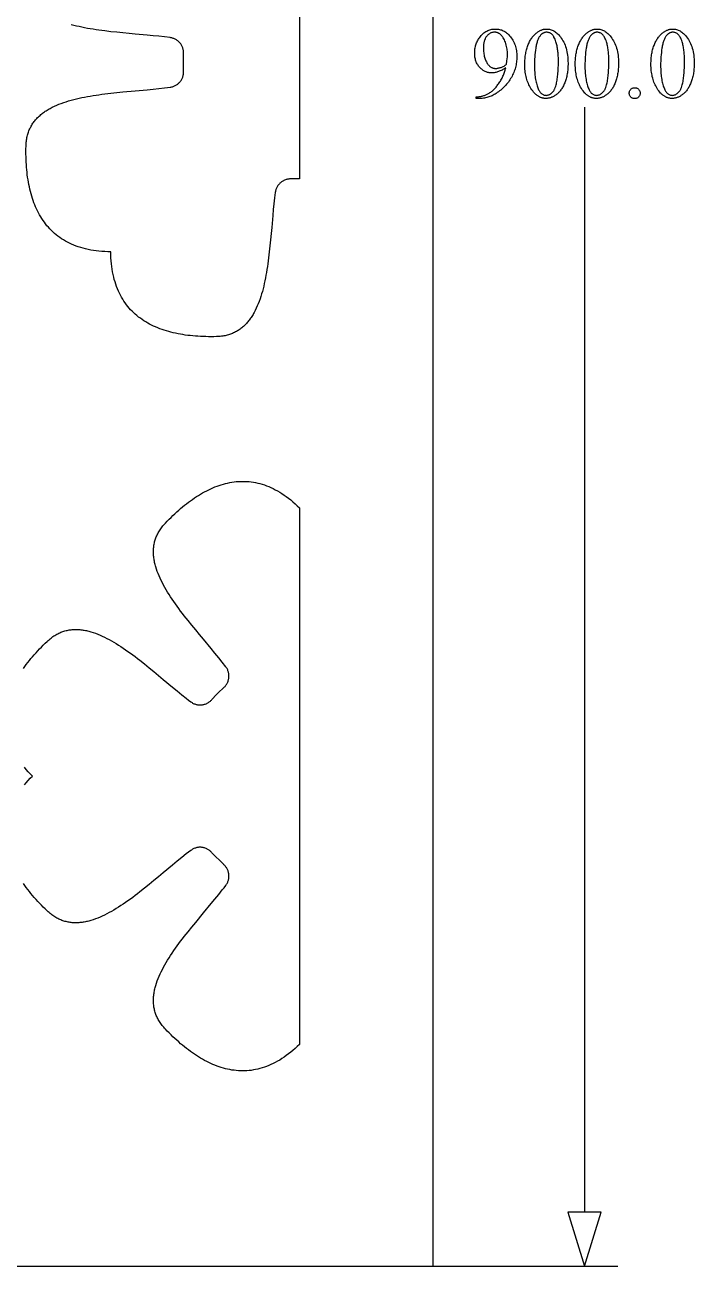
# Model space of a CAD drawing. Extents: x -1268 to 1319, y -900 to 956.
# Drawn here: x 1068.2 to 1318.6, y -150 to 314.1 of the extents above; entities that cross this region are included whole.
import ezdxf

# ---------------------------------------------------------------- set-up
doc = ezdxf.new("R2010")
doc.units = 0
doc.layers.add('DIMENSIONS', color=253, linetype='CONTINUOUS')
doc.layers.add('LAYER_1', color=7, linetype='CONTINUOUS')

msp = doc.modelspace()

# ---------------------------------------------------------------- linework, layer by layer
at = {"layer": 'DIMENSIONS'}
for points in [[(1236.94, 286.47), (1236.94, 287.15), (1237.24, 287.16), (1237.54, 287.18), (1237.83, 287.2), (1238.12, 287.23), (1238.41, 287.27), (1238.69, 287.32), (1238.98, 287.38), (1239.26, 287.45), (1239.53, 287.52), (1239.81, 287.6), (1240.08, 287.69), (1240.35, 287.79), (1240.62, 287.9), (1240.88, 288.01), (1241.14, 288.13), (1241.4, 288.27), (1241.66, 288.41), (1241.92, 288.56), (1242.17, 288.73), (1242.43, 288.91), (1242.68, 289.1), (1242.93, 289.3), (1243.18, 289.52), (1243.43, 289.75), (1243.68, 289.99), (1243.93, 290.24), (1244.18, 290.51), (1244.42, 290.79), (1244.67, 291.08), (1244.91, 291.39), (1245.15, 291.71), (1245.4, 292.04), (1245.63, 292.37), (1245.86, 292.72), (1246.08, 293.06), (1246.29, 293.41), (1246.49, 293.77), (1246.68, 294.13), (1246.86, 294.49), (1247.03, 294.86), (1247.19, 295.23), (1247.35, 295.61), (1247.49, 295.99), (1247.63, 296.37), (1247.75, 296.76), (1247.87, 297.16), (1247.98, 297.55), (1248.08, 297.95), (1247.72, 297.73), (1247.36, 297.52), (1247.01, 297.32), (1246.67, 297.14), (1246.32, 296.97), (1245.98, 296.82), (1245.65, 296.68), (1245.32, 296.56), (1245, 296.45), (1244.68, 296.35), (1244.36, 296.27), (1244.05, 296.21), (1243.74, 296.16), (1243.44, 296.12), (1243.14, 296.1), (1242.84, 296.09), (1242.52, 296.1), (1242.19, 296.12), (1241.88, 296.16), (1241.57, 296.22), (1241.27, 296.29), (1240.97, 296.38), (1240.68, 296.48), (1240.39, 296.6), (1240.11, 296.74), (1239.84, 296.89), (1239.57, 297.05), (1239.31, 297.24), (1239.06, 297.44), (1238.81, 297.65), (1238.56, 297.88), (1238.32, 298.13), (1238.1, 298.39), (1237.88, 298.66), (1237.69, 298.94), (1237.5, 299.23), (1237.33, 299.53), (1237.18, 299.84), (1237.04, 300.17), (1236.91, 300.5), (1236.8, 300.84), (1236.71, 301.2), (1236.63, 301.56), (1236.56, 301.94), (1236.51, 302.32), (1236.47, 302.72), (1236.45, 303.12), (1236.44, 303.54), (1236.45, 303.95), (1236.47, 304.35), (1236.51, 304.75), (1236.56, 305.14), (1236.63, 305.52), (1236.71, 305.9), (1236.8, 306.27), (1236.91, 306.64), (1237.04, 307), (1237.18, 307.36), (1237.33, 307.71), (1237.5, 308.06), (1237.69, 308.4), (1237.88, 308.73), (1238.1, 309.06), (1238.32, 309.38), (1238.61, 309.76), (1238.91, 310.11), (1239.22, 310.44), (1239.55, 310.75), (1239.88, 311.03), (1240.22, 311.28), (1240.57, 311.51), (1240.94, 311.72), (1241.31, 311.9), (1241.7, 312.06), (1242.1, 312.2), (1242.5, 312.31), (1242.92, 312.39), (1243.35, 312.45), (1243.79, 312.49), (1244.24, 312.5), (1244.62, 312.49), (1245, 312.46), (1245.37, 312.41), (1245.73, 312.34), (1246.08, 312.25), (1246.43, 312.14), (1246.77, 312.01), (1247.1, 311.86), (1247.43, 311.69), (1247.75, 311.51), (1248.06, 311.3), (1248.36, 311.07), (1248.66, 310.82), (1248.95, 310.55), (1249.24, 310.26), (1249.52, 309.96), (1249.84, 309.56), (1250.15, 309.14), (1250.43, 308.72), (1250.69, 308.29), (1250.94, 307.84), (1251.16, 307.38), (1251.36, 306.91), (1251.53, 306.43), (1251.69, 305.94), (1251.83, 305.44), (1251.94, 304.92), (1252.04, 304.4), (1252.11, 303.86), (1252.17, 303.31), (1252.2, 302.75), (1252.21, 302.18), (1252.2, 301.66), (1252.18, 301.14), (1252.14, 300.63), (1252.08, 300.13), (1252.01, 299.63), (1251.92, 299.13), (1251.82, 298.64), (1251.7, 298.15), (1251.56, 297.67), (1251.41, 297.19), (1251.24, 296.71), (1251.06, 296.24), (1250.86, 295.78), (1250.64, 295.31), (1250.41, 294.86), (1250.16, 294.4), (1249.9, 293.96), (1249.62, 293.52), (1249.34, 293.1), (1249.04, 292.68), (1248.73, 292.27), (1248.4, 291.87), (1248.06, 291.49), (1247.71, 291.11), (1247.35, 290.74), (1246.98, 290.38), (1246.59, 290.03), (1246.19, 289.69), (1245.78, 289.36), (1245.35, 289.04), (1244.91, 288.72), (1244.46, 288.42), (1244.09, 288.19), (1243.71, 287.96), (1243.33, 287.76), (1242.95, 287.57), (1242.56, 287.39), (1242.16, 287.23), (1241.76, 287.09), (1241.36, 286.96), (1240.96, 286.84), (1240.54, 286.74), (1240.13, 286.66), (1239.71, 286.59), (1239.29, 286.54), (1238.86, 286.5), (1238.43, 286.48), (1237.99, 286.47)], [(1248.37, 299.32), (1248.52, 300.46), (1248.62, 301.47), (1248.66, 301.94), (1248.68, 302.37), (1248.7, 302.78), (1248.7, 303.15), (1248.7, 303.6), (1248.67, 304.06), (1248.62, 304.53), (1248.55, 305.01), (1248.47, 305.5), (1248.36, 306), (1248.24, 306.5), (1248.1, 307.02), (1247.94, 307.52), (1247.76, 307.99), (1247.57, 308.43), (1247.36, 308.85), (1247.14, 309.23), (1247.02, 309.41), (1246.9, 309.58), (1246.77, 309.75), (1246.64, 309.9), (1246.51, 310.05), (1246.37, 310.2), (1246.23, 310.33), (1246.09, 310.45), (1245.94, 310.57), (1245.8, 310.68), (1245.65, 310.78), (1245.49, 310.87), (1245.34, 310.95), (1245.18, 311.03), (1245.02, 311.09), (1244.86, 311.15), (1244.69, 311.19), (1244.53, 311.23), (1244.36, 311.26), (1244.19, 311.28), (1244.01, 311.3), (1243.84, 311.3), (1243.63, 311.3), (1243.43, 311.28), (1243.24, 311.25), (1243.04, 311.21), (1242.85, 311.16), (1242.66, 311.09), (1242.48, 311.02), (1242.3, 310.93), (1242.12, 310.83), (1241.94, 310.73), (1241.77, 310.6), (1241.6, 310.47), (1241.44, 310.33), (1241.28, 310.17), (1241.12, 310.01), (1240.96, 309.83), (1240.81, 309.64), (1240.67, 309.44), (1240.54, 309.22), (1240.42, 309), (1240.31, 308.76), (1240.21, 308.52), (1240.12, 308.26), (1240.03, 307.99), (1239.96, 307.71), (1239.9, 307.42), (1239.85, 307.12), (1239.8, 306.81), (1239.77, 306.48), (1239.75, 306.14), (1239.73, 305.8), (1239.73, 305.44), (1239.73, 304.96), (1239.75, 304.49), (1239.78, 304.04), (1239.83, 303.6), (1239.89, 303.17), (1239.96, 302.76), (1240.04, 302.36), (1240.14, 301.97), (1240.25, 301.6), (1240.37, 301.24), (1240.5, 300.89), (1240.65, 300.56), (1240.81, 300.24), (1240.98, 299.93), (1241.17, 299.64), (1241.37, 299.35), (1241.52, 299.16), (1241.68, 298.98), (1241.84, 298.82), (1242, 298.66), (1242.17, 298.52), (1242.34, 298.39), (1242.52, 298.27), (1242.7, 298.17), (1242.89, 298.07), (1243.08, 297.99), (1243.28, 297.92), (1243.48, 297.87), (1243.68, 297.82), (1243.89, 297.79), (1244.1, 297.78), (1244.32, 297.77), (1244.53, 297.78), (1244.76, 297.79), (1245, 297.83), (1245.24, 297.87), (1245.5, 297.93), (1245.77, 298), (1246.04, 298.08), (1246.33, 298.17), (1246.61, 298.28), (1246.89, 298.4), (1247.16, 298.53), (1247.42, 298.66), (1247.67, 298.81), (1247.91, 298.97), (1248.15, 299.14)], [(1255.19, 299.34), (1255.2, 299.87), (1255.21, 300.39), (1255.24, 300.9), (1255.27, 301.4), (1255.32, 301.89), (1255.38, 302.38), (1255.44, 302.85), (1255.52, 303.32), (1255.6, 303.77), (1255.7, 304.22), (1255.8, 304.66), (1255.92, 305.08), (1256.05, 305.5), (1256.18, 305.91), (1256.33, 306.31), (1256.48, 306.7), (1256.65, 307.08), (1256.82, 307.45), (1257, 307.8), (1257.18, 308.15), (1257.37, 308.48), (1257.57, 308.8), (1257.78, 309.1), (1257.99, 309.4), (1258.21, 309.68), (1258.43, 309.95), (1258.66, 310.2), (1258.9, 310.45), (1259.14, 310.68), (1259.39, 310.9), (1259.65, 311.11), (1259.91, 311.3), (1260.12, 311.45), (1260.33, 311.58), (1260.54, 311.71), (1260.75, 311.83), (1260.96, 311.93), (1261.17, 312.03), (1261.39, 312.12), (1261.6, 312.2), (1261.82, 312.27), (1262.03, 312.33), (1262.25, 312.38), (1262.47, 312.43), (1262.68, 312.46), (1262.9, 312.48), (1263.12, 312.5), (1263.34, 312.5), (1263.7, 312.49), (1264.05, 312.45), (1264.4, 312.4), (1264.74, 312.32), (1265.08, 312.21), (1265.42, 312.09), (1265.75, 311.94), (1266.07, 311.77), (1266.39, 311.57), (1266.71, 311.35), (1267.02, 311.11), (1267.33, 310.85), (1267.63, 310.56), (1267.92, 310.26), (1268.22, 309.92), (1268.51, 309.57), (1268.85, 309.1), (1269.18, 308.62), (1269.48, 308.12), (1269.76, 307.59), (1270.01, 307.05), (1270.25, 306.48), (1270.46, 305.9), (1270.65, 305.29), (1270.82, 304.67), (1270.96, 304.02), (1271.08, 303.35), (1271.18, 302.67), (1271.26, 301.96), (1271.32, 301.24), (1271.35, 300.49), (1271.36, 299.72), (1271.36, 299.18), (1271.34, 298.66), (1271.32, 298.14), (1271.28, 297.63), (1271.24, 297.13), (1271.19, 296.64), (1271.12, 296.17), (1271.05, 295.7), (1270.97, 295.24), (1270.87, 294.8), (1270.77, 294.36), (1270.66, 293.93), (1270.54, 293.52), (1270.4, 293.11), (1270.26, 292.72), (1270.11, 292.33), (1269.95, 291.96), (1269.79, 291.6), (1269.62, 291.25), (1269.44, 290.91), (1269.26, 290.59), (1269.07, 290.28), (1268.88, 289.99), (1268.68, 289.71), (1268.48, 289.44), (1268.27, 289.18), (1268.06, 288.94), (1267.84, 288.71), (1267.62, 288.49), (1267.39, 288.28), (1267.15, 288.09), (1266.91, 287.91), (1266.67, 287.75), (1266.43, 287.59), (1266.19, 287.45), (1265.95, 287.31), (1265.71, 287.19), (1265.47, 287.08), (1265.24, 286.98), (1265, 286.88), (1264.77, 286.8), (1264.53, 286.73), (1264.3, 286.68), (1264.07, 286.63), (1263.84, 286.59), (1263.61, 286.56), (1263.39, 286.55), (1263.16, 286.54), (1262.94, 286.55), (1262.72, 286.56), (1262.5, 286.58), (1262.28, 286.61), (1262.07, 286.64), (1261.86, 286.69), (1261.65, 286.74), (1261.45, 286.81), (1261.24, 286.88), (1261.04, 286.95), (1260.84, 287.04), (1260.64, 287.14), (1260.45, 287.24), (1260.26, 287.35), (1260.07, 287.47), (1259.88, 287.6), (1259.7, 287.73), (1259.51, 287.88), (1259.33, 288.03), (1259.16, 288.19), (1258.98, 288.36), (1258.81, 288.54), (1258.47, 288.92), (1258.14, 289.33), (1257.82, 289.77), (1257.51, 290.25), (1257.2, 290.76), (1256.96, 291.21), (1256.73, 291.68), (1256.52, 292.15), (1256.32, 292.63), (1256.14, 293.13), (1255.98, 293.64), (1255.83, 294.16), (1255.7, 294.69), (1255.58, 295.23), (1255.48, 295.78), (1255.39, 296.34), (1255.32, 296.92), (1255.26, 297.51), (1255.23, 298.11), (1255.2, 298.72)], [(1258.81, 298.88), (1258.81, 298.24), (1258.83, 297.61), (1258.85, 297.01), (1258.89, 296.41), (1258.93, 295.83), (1258.99, 295.27), (1259.05, 294.72), (1259.13, 294.19), (1259.21, 293.67), (1259.3, 293.16), (1259.41, 292.67), (1259.52, 292.2), (1259.65, 291.74), (1259.78, 291.3), (1259.93, 290.87), (1260.08, 290.45), (1260.22, 290.12), (1260.36, 289.81), (1260.51, 289.52), (1260.67, 289.25), (1260.84, 289), (1261.01, 288.78), (1261.2, 288.57), (1261.39, 288.39), (1261.59, 288.23), (1261.8, 288.09), (1262.01, 287.97), (1262.24, 287.87), (1262.47, 287.8), (1262.71, 287.75), (1262.96, 287.71), (1263.21, 287.7), (1263.46, 287.72), (1263.72, 287.76), (1263.97, 287.83), (1264.23, 287.93), (1264.49, 288.05), (1264.75, 288.21), (1265.01, 288.39), (1265.28, 288.6), (1265.41, 288.71), (1265.54, 288.84), (1265.66, 288.97), (1265.78, 289.12), (1265.9, 289.27), (1266.01, 289.44), (1266.12, 289.61), (1266.22, 289.79), (1266.32, 289.99), (1266.41, 290.19), (1266.59, 290.62), (1266.76, 291.09), (1266.9, 291.59), (1267, 292), (1267.1, 292.43), (1267.19, 292.87), (1267.27, 293.34), (1267.35, 293.83), (1267.42, 294.34), (1267.48, 294.87), (1267.54, 295.41), (1267.59, 295.98), (1267.63, 296.57), (1267.67, 297.18), (1267.7, 297.81), (1267.74, 299.13), (1267.75, 300.53), (1267.74, 301.58), (1267.69, 302.58), (1267.66, 303.07), (1267.63, 303.54), (1267.58, 304.01), (1267.53, 304.46), (1267.47, 304.9), (1267.4, 305.33), (1267.33, 305.74), (1267.25, 306.15), (1267.17, 306.55), (1267.07, 306.93), (1266.97, 307.31), (1266.86, 307.67), (1266.69, 308.18), (1266.51, 308.65), (1266.31, 309.09), (1266.1, 309.48), (1266, 309.66), (1265.88, 309.84), (1265.77, 310), (1265.65, 310.16), (1265.53, 310.3), (1265.41, 310.43), (1265.28, 310.56), (1265.15, 310.67), (1264.96, 310.82), (1264.75, 310.94), (1264.54, 311.05), (1264.32, 311.13), (1264.08, 311.2), (1263.84, 311.25), (1263.59, 311.27), (1263.32, 311.28), (1263.17, 311.28), (1263.02, 311.27), (1262.86, 311.24), (1262.72, 311.21), (1262.57, 311.17), (1262.42, 311.13), (1262.28, 311.07), (1262.14, 311), (1262, 310.93), (1261.87, 310.84), (1261.73, 310.75), (1261.6, 310.65), (1261.47, 310.54), (1261.34, 310.42), (1261.22, 310.29), (1261.09, 310.16), (1260.93, 309.96), (1260.78, 309.75), (1260.63, 309.52), (1260.48, 309.28), (1260.35, 309.03), (1260.22, 308.76), (1260.09, 308.48), (1259.98, 308.19), (1259.87, 307.88), (1259.77, 307.56), (1259.67, 307.23), (1259.58, 306.88), (1259.5, 306.52), (1259.42, 306.14), (1259.35, 305.75), (1259.29, 305.35), (1259.17, 304.53), (1259.08, 303.71), (1259, 302.9), (1258.93, 302.09), (1258.88, 301.28), (1258.84, 300.48), (1258.82, 299.67)], [(1274.07, 299.34), (1274.08, 299.87), (1274.09, 300.39), (1274.12, 300.9), (1274.15, 301.4), (1274.2, 301.89), (1274.25, 302.38), (1274.32, 302.85), (1274.4, 303.32), (1274.48, 303.77), (1274.58, 304.22), (1274.68, 304.66), (1274.8, 305.08), (1274.93, 305.5), (1275.06, 305.91), (1275.21, 306.31), (1275.36, 306.7), (1275.53, 307.08), (1275.7, 307.45), (1275.88, 307.8), (1276.06, 308.15), (1276.25, 308.48), (1276.45, 308.8), (1276.66, 309.1), (1276.87, 309.4), (1277.08, 309.68), (1277.31, 309.95), (1277.54, 310.2), (1277.78, 310.45), (1278.02, 310.68), (1278.27, 310.9), (1278.53, 311.11), (1278.79, 311.3), (1279, 311.45), (1279.21, 311.58), (1279.42, 311.71), (1279.63, 311.83), (1279.84, 311.93), (1280.05, 312.03), (1280.27, 312.12), (1280.48, 312.2), (1280.69, 312.27), (1280.91, 312.33), (1281.13, 312.38), (1281.34, 312.43), (1281.56, 312.46), (1281.78, 312.48), (1282, 312.5), (1282.22, 312.5), (1282.58, 312.49), (1282.93, 312.45), (1283.28, 312.4), (1283.62, 312.32), (1283.96, 312.21), (1284.3, 312.09), (1284.63, 311.94), (1284.95, 311.77), (1285.27, 311.57), (1285.59, 311.35), (1285.9, 311.11), (1286.2, 310.85), (1286.51, 310.56), (1286.8, 310.26), (1287.1, 309.92), (1287.38, 309.57), (1287.73, 309.1), (1288.05, 308.62), (1288.36, 308.12), (1288.63, 307.59), (1288.89, 307.05), (1289.13, 306.48), (1289.34, 305.9), (1289.53, 305.29), (1289.7, 304.67), (1289.84, 304.02), (1289.96, 303.35), (1290.06, 302.67), (1290.14, 301.96), (1290.2, 301.24), (1290.23, 300.49), (1290.24, 299.72), (1290.24, 299.18), (1290.22, 298.66), (1290.2, 298.14), (1290.16, 297.63), (1290.12, 297.13), (1290.07, 296.64), (1290, 296.17), (1289.93, 295.7), (1289.85, 295.24), (1289.75, 294.8), (1289.65, 294.36), (1289.54, 293.93), (1289.41, 293.52), (1289.28, 293.11), (1289.14, 292.72), (1288.99, 292.33), (1288.83, 291.96), (1288.66, 291.6), (1288.49, 291.25), (1288.32, 290.91), (1288.14, 290.59), (1287.95, 290.28), (1287.76, 289.99), (1287.56, 289.71), (1287.36, 289.44), (1287.15, 289.18), (1286.94, 288.94), (1286.72, 288.71), (1286.49, 288.49), (1286.27, 288.28), (1286.03, 288.09), (1285.79, 287.91), (1285.55, 287.75), (1285.31, 287.59), (1285.07, 287.45), (1284.83, 287.31), (1284.59, 287.19), (1284.35, 287.08), (1284.11, 286.98), (1283.88, 286.88), (1283.65, 286.8), (1283.41, 286.73), (1283.18, 286.68), (1282.95, 286.63), (1282.72, 286.59), (1282.49, 286.56), (1282.26, 286.55), (1282.04, 286.54), (1281.82, 286.55), (1281.6, 286.56), (1281.38, 286.58), (1281.16, 286.61), (1280.95, 286.64), (1280.74, 286.69), (1280.53, 286.74), (1280.32, 286.81), (1280.12, 286.88), (1279.92, 286.95), (1279.72, 287.04), (1279.52, 287.14), (1279.33, 287.24), (1279.14, 287.35), (1278.95, 287.47), (1278.76, 287.6), (1278.58, 287.73), (1278.39, 287.88), (1278.21, 288.03), (1278.04, 288.19), (1277.86, 288.36), (1277.69, 288.54), (1277.35, 288.92), (1277.02, 289.33), (1276.7, 289.77), (1276.38, 290.25), (1276.08, 290.76), (1275.84, 291.21), (1275.61, 291.68), (1275.4, 292.15), (1275.2, 292.63), (1275.02, 293.13), (1274.86, 293.64), (1274.71, 294.16), (1274.58, 294.69), (1274.46, 295.23), (1274.36, 295.78), (1274.27, 296.34), (1274.2, 296.92), (1274.14, 297.51), (1274.1, 298.11), (1274.08, 298.72)], [(1277.69, 298.88), (1277.69, 298.24), (1277.71, 297.61), (1277.73, 297.01), (1277.77, 296.41), (1277.81, 295.83), (1277.87, 295.27), (1277.93, 294.72), (1278, 294.19), (1278.09, 293.67), (1278.18, 293.16), (1278.29, 292.67), (1278.4, 292.2), (1278.53, 291.74), (1278.66, 291.3), (1278.8, 290.87), (1278.96, 290.45), (1279.09, 290.12), (1279.24, 289.81), (1279.39, 289.52), (1279.55, 289.25), (1279.72, 289), (1279.89, 288.78), (1280.08, 288.57), (1280.27, 288.39), (1280.47, 288.23), (1280.68, 288.09), (1280.89, 287.97), (1281.12, 287.87), (1281.35, 287.8), (1281.59, 287.75), (1281.84, 287.71), (1282.09, 287.7), (1282.34, 287.72), (1282.6, 287.76), (1282.85, 287.83), (1283.11, 287.93), (1283.37, 288.05), (1283.63, 288.21), (1283.89, 288.39), (1284.16, 288.6), (1284.29, 288.71), (1284.42, 288.84), (1284.54, 288.97), (1284.66, 289.12), (1284.78, 289.27), (1284.89, 289.44), (1285, 289.61), (1285.1, 289.79), (1285.2, 289.99), (1285.29, 290.19), (1285.47, 290.62), (1285.63, 291.09), (1285.78, 291.59), (1285.88, 292), (1285.98, 292.43), (1286.07, 292.87), (1286.15, 293.34), (1286.23, 293.83), (1286.3, 294.34), (1286.36, 294.87), (1286.42, 295.41), (1286.47, 295.98), (1286.51, 296.57), (1286.55, 297.18), (1286.58, 297.81), (1286.62, 299.13), (1286.63, 300.53), (1286.61, 301.58), (1286.57, 302.58), (1286.54, 303.07), (1286.5, 303.54), (1286.46, 304.01), (1286.41, 304.46), (1286.35, 304.9), (1286.28, 305.33), (1286.21, 305.74), (1286.13, 306.15), (1286.04, 306.55), (1285.95, 306.93), (1285.85, 307.31), (1285.74, 307.67), (1285.57, 308.18), (1285.39, 308.65), (1285.19, 309.09), (1284.98, 309.48), (1284.87, 309.66), (1284.76, 309.84), (1284.65, 310), (1284.53, 310.16), (1284.41, 310.3), (1284.29, 310.43), (1284.16, 310.56), (1284.03, 310.67), (1283.84, 310.82), (1283.63, 310.94), (1283.42, 311.05), (1283.19, 311.13), (1282.96, 311.2), (1282.72, 311.25), (1282.47, 311.27), (1282.2, 311.28), (1282.05, 311.28), (1281.89, 311.27), (1281.74, 311.24), (1281.59, 311.21), (1281.45, 311.17), (1281.3, 311.13), (1281.16, 311.07), (1281.02, 311), (1280.88, 310.93), (1280.74, 310.84), (1280.61, 310.75), (1280.48, 310.65), (1280.35, 310.54), (1280.22, 310.42), (1280.1, 310.29), (1279.97, 310.16), (1279.81, 309.96), (1279.65, 309.75), (1279.51, 309.52), (1279.36, 309.28), (1279.23, 309.03), (1279.1, 308.76), (1278.97, 308.48), (1278.86, 308.19), (1278.75, 307.88), (1278.65, 307.56), (1278.55, 307.23), (1278.46, 306.88), (1278.38, 306.52), (1278.3, 306.14), (1278.23, 305.75), (1278.17, 305.35), (1278.05, 304.53), (1277.96, 303.71), (1277.87, 302.9), (1277.81, 302.09), (1277.75, 301.28), (1277.72, 300.48), (1277.69, 299.67)], [(1302.39, 299.34), (1302.4, 299.87), (1302.41, 300.39), (1302.44, 300.9), (1302.47, 301.4), (1302.52, 301.89), (1302.57, 302.38), (1302.64, 302.85), (1302.71, 303.32), (1302.8, 303.77), (1302.9, 304.22), (1303, 304.66), (1303.12, 305.08), (1303.24, 305.5), (1303.38, 305.91), (1303.53, 306.31), (1303.68, 306.7), (1303.85, 307.08), (1304.02, 307.45), (1304.2, 307.8), (1304.38, 308.15), (1304.57, 308.48), (1304.77, 308.8), (1304.97, 309.1), (1305.19, 309.4), (1305.4, 309.68), (1305.63, 309.95), (1305.86, 310.2), (1306.1, 310.45), (1306.34, 310.68), (1306.59, 310.9), (1306.85, 311.11), (1307.11, 311.3), (1307.32, 311.45), (1307.53, 311.58), (1307.74, 311.71), (1307.95, 311.83), (1308.16, 311.93), (1308.37, 312.03), (1308.58, 312.12), (1308.8, 312.2), (1309.01, 312.27), (1309.23, 312.33), (1309.45, 312.38), (1309.66, 312.43), (1309.88, 312.46), (1310.1, 312.48), (1310.32, 312.5), (1310.54, 312.5), (1310.9, 312.49), (1311.25, 312.45), (1311.6, 312.4), (1311.94, 312.32), (1312.28, 312.21), (1312.62, 312.09), (1312.94, 311.94), (1313.27, 311.77), (1313.59, 311.57), (1313.91, 311.35), (1314.22, 311.11), (1314.52, 310.85), (1314.83, 310.56), (1315.12, 310.26), (1315.42, 309.92), (1315.7, 309.57), (1316.05, 309.1), (1316.37, 308.62), (1316.67, 308.12), (1316.95, 307.59), (1317.21, 307.05), (1317.44, 306.48), (1317.66, 305.9), (1317.85, 305.29), (1318.01, 304.67), (1318.16, 304.02), (1318.28, 303.35), (1318.38, 302.67), (1318.46, 301.96), (1318.52, 301.24), (1318.55, 300.49), (1318.56, 299.72), (1318.56, 299.18), (1318.54, 298.66), (1318.52, 298.14), (1318.48, 297.63), (1318.44, 297.13), (1318.38, 296.64), (1318.32, 296.17), (1318.25, 295.7), (1318.16, 295.24), (1318.07, 294.8), (1317.97, 294.36), (1317.86, 293.93), (1317.73, 293.52), (1317.6, 293.11), (1317.46, 292.72), (1317.31, 292.33), (1317.15, 291.96), (1316.98, 291.6), (1316.81, 291.25), (1316.64, 290.91), (1316.46, 290.59), (1316.27, 290.28), (1316.08, 289.99), (1315.88, 289.71), (1315.68, 289.44), (1315.47, 289.18), (1315.26, 288.94), (1315.04, 288.71), (1314.81, 288.49), (1314.58, 288.28), (1314.35, 288.09), (1314.11, 287.91), (1313.87, 287.75), (1313.62, 287.59), (1313.38, 287.45), (1313.14, 287.31), (1312.91, 287.19), (1312.67, 287.08), (1312.43, 286.98), (1312.2, 286.88), (1311.96, 286.8), (1311.73, 286.73), (1311.5, 286.68), (1311.27, 286.63), (1311.04, 286.59), (1310.81, 286.56), (1310.58, 286.55), (1310.36, 286.54), (1310.13, 286.55), (1309.91, 286.56), (1309.7, 286.58), (1309.48, 286.61), (1309.27, 286.64), (1309.06, 286.69), (1308.85, 286.74), (1308.64, 286.81), (1308.44, 286.88), (1308.24, 286.95), (1308.04, 287.04), (1307.84, 287.14), (1307.65, 287.24), (1307.46, 287.35), (1307.27, 287.47), (1307.08, 287.6), (1306.89, 287.73), (1306.71, 287.88), (1306.53, 288.03), (1306.35, 288.19), (1306.18, 288.36), (1306, 288.54), (1305.67, 288.92), (1305.34, 289.33), (1305.01, 289.77), (1304.7, 290.25), (1304.4, 290.76), (1304.16, 291.21), (1303.93, 291.68), (1303.72, 292.15), (1303.52, 292.63), (1303.34, 293.13), (1303.18, 293.64), (1303.03, 294.16), (1302.89, 294.69), (1302.78, 295.23), (1302.67, 295.78), (1302.59, 296.34), (1302.52, 296.92), (1302.46, 297.51), (1302.42, 298.11), (1302.4, 298.72)], [(1306.01, 298.88), (1306.01, 298.24), (1306.03, 297.61), (1306.05, 297.01), (1306.09, 296.41), (1306.13, 295.83), (1306.18, 295.27), (1306.25, 294.72), (1306.32, 294.19), (1306.41, 293.67), (1306.5, 293.16), (1306.61, 292.67), (1306.72, 292.2), (1306.85, 291.74), (1306.98, 291.3), (1307.12, 290.87), (1307.28, 290.45), (1307.41, 290.12), (1307.56, 289.81), (1307.71, 289.52), (1307.87, 289.25), (1308.04, 289), (1308.21, 288.78), (1308.39, 288.57), (1308.59, 288.39), (1308.79, 288.23), (1308.99, 288.09), (1309.21, 287.97), (1309.43, 287.87), (1309.67, 287.8), (1309.91, 287.75), (1310.16, 287.71), (1310.41, 287.7), (1310.66, 287.72), (1310.91, 287.76), (1311.17, 287.83), (1311.43, 287.93), (1311.69, 288.05), (1311.95, 288.21), (1312.21, 288.39), (1312.48, 288.6), (1312.61, 288.71), (1312.74, 288.84), (1312.86, 288.97), (1312.98, 289.12), (1313.09, 289.27), (1313.21, 289.44), (1313.31, 289.61), (1313.42, 289.79), (1313.52, 289.99), (1313.61, 290.19), (1313.79, 290.62), (1313.95, 291.09), (1314.1, 291.59), (1314.2, 292), (1314.3, 292.43), (1314.39, 292.87), (1314.47, 293.34), (1314.55, 293.83), (1314.62, 294.34), (1314.68, 294.87), (1314.74, 295.41), (1314.78, 295.98), (1314.83, 296.57), (1314.86, 297.18), (1314.89, 297.81), (1314.93, 299.13), (1314.95, 300.53), (1314.93, 301.58), (1314.89, 302.58), (1314.86, 303.07), (1314.82, 303.54), (1314.78, 304.01), (1314.73, 304.46), (1314.67, 304.9), (1314.6, 305.33), (1314.53, 305.74), (1314.45, 306.15), (1314.36, 306.55), (1314.27, 306.93), (1314.17, 307.31), (1314.06, 307.67), (1313.89, 308.18), (1313.71, 308.65), (1313.51, 309.09), (1313.3, 309.48), (1313.19, 309.66), (1313.08, 309.84), (1312.97, 310), (1312.85, 310.16), (1312.73, 310.3), (1312.6, 310.43), (1312.48, 310.56), (1312.35, 310.67), (1312.15, 310.82), (1311.95, 310.94), (1311.74, 311.05), (1311.51, 311.13), (1311.28, 311.2), (1311.04, 311.25), (1310.78, 311.27), (1310.52, 311.28), (1310.37, 311.28), (1310.21, 311.27), (1310.06, 311.24), (1309.91, 311.21), (1309.77, 311.17), (1309.62, 311.13), (1309.48, 311.07), (1309.34, 311), (1309.2, 310.93), (1309.06, 310.84), (1308.93, 310.75), (1308.8, 310.65), (1308.67, 310.54), (1308.54, 310.42), (1308.41, 310.29), (1308.29, 310.16), (1308.13, 309.96), (1307.97, 309.75), (1307.82, 309.52), (1307.68, 309.28), (1307.54, 309.03), (1307.42, 308.76), (1307.29, 308.48), (1307.18, 308.19), (1307.07, 307.88), (1306.96, 307.56), (1306.87, 307.23), (1306.78, 306.88), (1306.69, 306.52), (1306.62, 306.14), (1306.55, 305.75), (1306.48, 305.35), (1306.37, 304.53), (1306.28, 303.71), (1306.19, 302.9), (1306.13, 302.09), (1306.07, 301.28), (1306.04, 300.48), (1306.01, 299.67)], [(1296.31, 290.56), (1296.52, 290.55), (1296.72, 290.52), (1296.92, 290.48), (1297.11, 290.41), (1297.28, 290.33), (1297.45, 290.22), (1297.61, 290.1), (1297.76, 289.96), (1297.9, 289.81), (1298.02, 289.65), (1298.12, 289.48), (1298.21, 289.3), (1298.27, 289.12), (1298.32, 288.92), (1298.35, 288.72), (1298.35, 288.51), (1298.34, 288.31), (1298.32, 288.11), (1298.27, 287.91), (1298.2, 287.73), (1298.12, 287.55), (1298.02, 287.38), (1297.9, 287.22), (1297.76, 287.07), (1297.6, 286.93), (1297.44, 286.8), (1297.27, 286.7), (1297.09, 286.62), (1296.91, 286.55), (1296.72, 286.51), (1296.52, 286.48), (1296.31, 286.47), (1296.1, 286.48), (1295.9, 286.51), (1295.71, 286.55), (1295.52, 286.62), (1295.34, 286.7), (1295.18, 286.8), (1295.01, 286.93), (1294.86, 287.07), (1294.72, 287.22), (1294.6, 287.38), (1294.5, 287.55), (1294.41, 287.73), (1294.35, 287.91), (1294.3, 288.11), (1294.27, 288.31), (1294.26, 288.51), (1294.27, 288.73), (1294.3, 288.93), (1294.35, 289.13), (1294.41, 289.31), (1294.5, 289.49), (1294.6, 289.66), (1294.72, 289.82), (1294.86, 289.97), (1295.01, 290.11), (1295.18, 290.23), (1295.34, 290.33), (1295.52, 290.41), (1295.71, 290.48), (1295.9, 290.52), (1296.1, 290.55)]]:
    msp.add_lwpolyline(points, close=True, dxfattribs=at)
for points in [[(1277.5, 283.34), (1277.5, -129.77)], [(1283.75, -129.77), (1271.25, -129.77)], [(1271.25, -129.77), (1277.5, -150)], [(1277.5, -150), (1283.75, -129.77)], [(1208.75, -150), (1290, -150)]]:
    msp.add_lwpolyline(points, dxfattribs=at)
at = {"layer": 'LAYER_1'}
msp.add_lwpolyline([(320.92, -150), (1220.92, -150), (1220.92, 750), (320.92, 750)], close=True, dxfattribs=at)
for points in [[(1170.92, 320.72), (1170.92, 279.28), (1170.92, 256.43), (1168.09, 256.43), (1167.8, 256.45), (1167.52, 256.45), (1167.23, 256.44), (1166.95, 256.41), (1166.68, 256.38), (1166.41, 256.33), (1166.14, 256.26), (1165.87, 256.19), (1165.62, 256.1), (1165.36, 256), (1165.11, 255.89), (1164.87, 255.77), (1164.64, 255.64), (1164.41, 255.49), (1164.19, 255.34), (1163.97, 255.18), (1163.77, 255), (1163.57, 254.82), (1163.38, 254.63), (1163.2, 254.43), (1163.02, 254.22), (1162.86, 254), (1162.71, 253.78), (1162.57, 253.54), (1162.44, 253.3), (1162.32, 253.05), (1162.21, 252.8), (1162.11, 252.54), (1162.03, 252.27), (1161.96, 252), (1161.9, 251.72), (1161.85, 251.44), (1161.59, 249.33), (1161.35, 247.19), (1161.12, 245), (1160.91, 242.78), (1160.5, 238.28), (1160.3, 236.01), (1160.08, 233.74), (1159.86, 231.47), (1159.61, 229.22), (1159.35, 226.98), (1159.2, 225.87), (1159.05, 224.77), (1158.9, 223.68), (1158.73, 222.6), (1158.55, 221.53), (1158.37, 220.47), (1158.17, 219.42), (1157.96, 218.38), (1157.74, 217.36), (1157.51, 216.36), (1157.26, 215.37), (1157.01, 214.39), (1156.73, 213.44), (1156.45, 212.5), (1156.14, 211.58), (1155.82, 210.68), (1155.49, 209.81), (1155.13, 208.95), (1154.76, 208.12), (1154.37, 207.31), (1153.96, 206.53), (1153.75, 206.15), (1153.53, 205.78), (1153.31, 205.41), (1153.08, 205.05), (1152.85, 204.69), (1152.61, 204.34), (1152.37, 204), (1152.12, 203.67), (1151.87, 203.35), (1151.61, 203.03), (1151.34, 202.72), (1151.07, 202.42), (1150.79, 202.12), (1150.51, 201.83), (1150.22, 201.56), (1149.92, 201.28), (1149.62, 201.02), (1149.32, 200.77), (1149, 200.52), (1148.68, 200.29), (1148.35, 200.06), (1148.02, 199.84), (1147.68, 199.63), (1147.33, 199.43), (1146.98, 199.24), (1146.62, 199.05), (1146.25, 198.88), (1145.88, 198.72), (1145.49, 198.56), (1145.1, 198.42), (1144.71, 198.29), (1144.3, 198.16), (1143.89, 198.05), (1143.47, 197.94), (1143.05, 197.85), (1142.62, 197.77), (1142.17, 197.7), (1141.72, 197.63), (1141.27, 197.58), (1140.8, 197.54), (1140.33, 197.51), (1139.85, 197.5), (1138.84, 197.48), (1137.83, 197.47), (1136.83, 197.47), (1135.84, 197.49), (1134.86, 197.52), (1133.88, 197.56), (1132.91, 197.62), (1131.95, 197.69), (1130.99, 197.77), (1130.05, 197.87), (1129.11, 197.98), (1128.19, 198.1), (1127.27, 198.24), (1126.36, 198.39), (1125.46, 198.56), (1124.57, 198.74), (1123.7, 198.94), (1122.83, 199.15), (1121.98, 199.38), (1121.13, 199.63), (1120.3, 199.89), (1119.48, 200.17), (1118.68, 200.46), (1117.88, 200.77), (1117.1, 201.1), (1116.34, 201.44), (1115.58, 201.8), (1114.84, 202.18), (1114.12, 202.58), (1113.41, 202.99), (1112.72, 203.42), (1112.04, 203.87), (1111.37, 204.34), (1110.73, 204.83), (1110.1, 205.34), (1109.48, 205.86), (1108.89, 206.41), (1108.31, 206.97), (1107.74, 207.56), (1107.2, 208.16), (1106.67, 208.78), (1106.17, 209.43), (1105.68, 210.1), (1105.21, 210.78), (1104.76, 211.49), (1104.33, 212.22), (1103.92, 212.97), (1103.53, 213.74), (1103.16, 214.53), (1102.81, 215.35), (1102.48, 216.19), (1102.18, 217.05), (1101.9, 217.93), (1101.64, 218.84), (1101.4, 219.77), (1101.18, 220.72), (1100.99, 221.7), (1100.82, 222.7), (1100.68, 223.72), (1100.56, 224.77), (1100.46, 225.84), (1100.39, 226.94), (1100.35, 228.06), (1100.33, 229.21), (1099.18, 229.23), (1098.06, 229.28), (1096.96, 229.35), (1095.89, 229.44), (1094.84, 229.56), (1093.82, 229.71), (1092.82, 229.87), (1091.84, 230.07), (1090.89, 230.28), (1089.96, 230.52), (1089.05, 230.78), (1088.17, 231.06), (1087.31, 231.37), (1086.47, 231.69), (1085.65, 232.04), (1084.86, 232.41), (1084.09, 232.8), (1083.34, 233.21), (1082.61, 233.64), (1081.9, 234.09), (1081.21, 234.56), (1080.55, 235.05), (1079.9, 235.56), (1079.28, 236.08), (1078.67, 236.63), (1078.09, 237.19), (1077.52, 237.77), (1076.98, 238.37), (1076.45, 238.98), (1075.95, 239.61), (1075.46, 240.26), (1074.99, 240.92), (1074.54, 241.6), (1074.11, 242.29), (1073.69, 243), (1073.3, 243.73), (1072.92, 244.47), (1072.56, 245.22), (1072.21, 245.99), (1071.89, 246.77), (1071.58, 247.56), (1071.28, 248.37), (1071.01, 249.18), (1070.75, 250.01), (1070.5, 250.86), (1070.27, 251.71), (1070.06, 252.58), (1069.86, 253.46), (1069.68, 254.34), (1069.51, 255.24), (1069.36, 256.15), (1069.22, 257.07), (1069.09, 258), (1068.98, 258.93), (1068.89, 259.88), (1068.81, 260.83), (1068.74, 261.79), (1068.68, 262.76), (1068.64, 263.74), (1068.61, 264.73), (1068.59, 265.72), (1068.59, 266.72), (1068.59, 267.72), (1068.61, 268.73), (1068.63, 269.21), (1068.66, 269.68), (1068.7, 270.15), (1068.75, 270.61), (1068.81, 271.06), (1068.88, 271.5), (1068.97, 271.93), (1069.06, 272.36), (1069.16, 272.78), (1069.28, 273.19), (1069.4, 273.59), (1069.54, 273.99), (1069.68, 274.38), (1069.83, 274.76), (1070, 275.13), (1070.17, 275.5), (1070.35, 275.86), (1070.55, 276.21), (1070.75, 276.56), (1070.96, 276.9), (1071.18, 277.24), (1071.4, 277.56), (1071.64, 277.88), (1071.89, 278.2), (1072.14, 278.51), (1072.4, 278.81), (1072.67, 279.1), (1072.95, 279.39), (1073.24, 279.68), (1073.53, 279.95), (1073.84, 280.22), (1074.15, 280.49), (1074.46, 280.75), (1074.79, 281), (1075.12, 281.25), (1075.46, 281.5), (1075.81, 281.73), (1076.16, 281.97), (1076.52, 282.19), (1076.89, 282.42), (1077.27, 282.63), (1077.65, 282.84), (1078.43, 283.25), (1079.24, 283.64), (1080.07, 284.02), (1080.92, 284.37), (1081.8, 284.71), (1082.7, 285.02), (1083.61, 285.33), (1084.55, 285.62), (1085.51, 285.89), (1086.48, 286.15), (1087.47, 286.39), (1088.48, 286.62), (1089.5, 286.84), (1090.54, 287.05), (1091.58, 287.25), (1092.64, 287.44), (1093.72, 287.61), (1094.8, 287.78), (1095.89, 287.94), (1096.99, 288.09), (1098.1, 288.23), (1100.33, 288.5), (1102.59, 288.74), (1104.85, 288.97), (1109.4, 289.38), (1113.9, 289.79), (1116.12, 290), (1118.3, 290.23), (1120.45, 290.47), (1121.51, 290.6), (1122.55, 290.73), (1122.84, 290.78), (1123.12, 290.84), (1123.39, 290.91), (1123.66, 291), (1123.92, 291.09), (1124.17, 291.2), (1124.42, 291.32), (1124.66, 291.45), (1124.89, 291.59), (1125.12, 291.75), (1125.34, 291.91), (1125.55, 292.08), (1125.75, 292.26), (1125.94, 292.45), (1126.12, 292.65), (1126.29, 292.85), (1126.46, 293.07), (1126.61, 293.29), (1126.75, 293.52), (1126.89, 293.76), (1127.01, 294), (1127.12, 294.24), (1127.22, 294.5), (1127.31, 294.76), (1127.38, 295.02), (1127.44, 295.29), (1127.49, 295.56), (1127.53, 295.84), (1127.56, 296.12), (1127.57, 296.4), (1127.56, 296.68), (1127.55, 296.97), (1127.55, 303.03), (1127.56, 303.32), (1127.57, 303.6), (1127.56, 303.88), (1127.53, 304.16), (1127.49, 304.44), (1127.44, 304.71), (1127.38, 304.98), (1127.31, 305.24), (1127.22, 305.5), (1127.12, 305.76), (1127.01, 306), (1126.89, 306.24), (1126.75, 306.48), (1126.61, 306.71), (1126.46, 306.93), (1126.29, 307.15), (1126.12, 307.35), (1125.94, 307.55), (1125.75, 307.74), (1125.55, 307.92), (1125.34, 308.09), (1125.12, 308.25), (1124.89, 308.41), (1124.66, 308.55), (1124.42, 308.68), (1124.17, 308.8), (1123.92, 308.91), (1123.66, 309), (1123.39, 309.09), (1123.12, 309.16), (1122.84, 309.22), (1122.55, 309.27), (1120.45, 309.53), (1118.3, 309.77), (1116.12, 310), (1113.9, 310.21), (1109.4, 310.62), (1107.13, 310.82), (1104.85, 311.03), (1102.59, 311.26), (1100.33, 311.5), (1098.1, 311.77), (1096.99, 311.91), (1095.89, 312.06), (1094.8, 312.22), (1093.72, 312.39), (1092.64, 312.56), (1091.58, 312.75), (1090.54, 312.95), (1089.5, 313.16), (1088.48, 313.38), (1087.47, 313.61), (1086.48, 313.85), (1085.51, 314.11)], [(1067.62, 73.4), (1068.16, 74.15), (1068.71, 74.9), (1069.27, 75.64), (1069.86, 76.38), (1070.46, 77.12), (1071.08, 77.85), (1071.71, 78.58), (1072.35, 79.3), (1073.01, 80.03), (1073.69, 80.74), (1074.38, 81.46), (1075.08, 82.17), (1075.8, 82.87), (1076.53, 83.57), (1076.88, 83.9), (1077.23, 84.21), (1077.59, 84.51), (1077.95, 84.8), (1078.31, 85.08), (1078.67, 85.34), (1079.04, 85.59), (1079.41, 85.82), (1079.78, 86.04), (1080.15, 86.25), (1080.52, 86.45), (1080.9, 86.64), (1081.27, 86.81), (1081.65, 86.97), (1082.03, 87.12), (1082.41, 87.26), (1082.8, 87.38), (1083.18, 87.5), (1083.57, 87.6), (1083.96, 87.69), (1084.35, 87.77), (1084.74, 87.84), (1085.14, 87.9), (1085.53, 87.95), (1085.93, 87.99), (1086.33, 88.02), (1086.73, 88.04), (1087.13, 88.04), (1087.53, 88.04), (1087.94, 88.03), (1088.34, 88.01), (1088.75, 87.98), (1089.16, 87.93), (1089.57, 87.88), (1089.98, 87.82), (1090.39, 87.76), (1090.81, 87.68), (1091.22, 87.59), (1091.64, 87.5), (1092.06, 87.4), (1092.48, 87.28), (1092.89, 87.16), (1093.74, 86.9), (1094.58, 86.61), (1095.43, 86.28), (1096.29, 85.93), (1097.14, 85.54), (1098.01, 85.14), (1098.87, 84.7), (1099.74, 84.24), (1100.6, 83.76), (1101.48, 83.25), (1102.35, 82.73), (1103.23, 82.18), (1104.1, 81.61), (1104.98, 81.03), (1105.86, 80.42), (1106.74, 79.81), (1107.63, 79.17), (1108.51, 78.53), (1109.39, 77.87), (1110.28, 77.19), (1111.16, 76.51), (1112.93, 75.12), (1114.7, 73.7), (1116.46, 72.25), (1119.97, 69.34), (1123.44, 66.44), (1125.16, 65.03), (1126.86, 63.64), (1128.55, 62.29), (1129.39, 61.63), (1130.22, 60.99), (1130.46, 60.82), (1130.7, 60.67), (1130.94, 60.52), (1131.19, 60.39), (1131.44, 60.28), (1131.7, 60.18), (1131.96, 60.09), (1132.22, 60.01), (1132.49, 59.94), (1132.75, 59.89), (1133.02, 59.85), (1133.29, 59.83), (1133.56, 59.81), (1133.83, 59.81), (1134.1, 59.82), (1134.37, 59.84), (1134.64, 59.88), (1134.9, 59.93), (1135.17, 59.99), (1135.43, 60.06), (1135.68, 60.15), (1135.94, 60.24), (1136.19, 60.35), (1136.43, 60.47), (1136.67, 60.61), (1136.9, 60.75), (1137.13, 60.91), (1137.35, 61.08), (1137.57, 61.26), (1137.78, 61.45), (1137.97, 61.65), (1138.17, 61.87), (1138.33, 62.06), (1139.58, 63.43), (1140.89, 64.74), (1142.26, 65.99), (1142.45, 66.15), (1142.66, 66.34), (1142.87, 66.54), (1143.06, 66.75), (1143.24, 66.97), (1143.41, 67.19), (1143.57, 67.42), (1143.71, 67.65), (1143.85, 67.89), (1143.97, 68.13), (1144.08, 68.38), (1144.17, 68.64), (1144.26, 68.89), (1144.33, 69.15), (1144.39, 69.42), (1144.44, 69.68), (1144.48, 69.95), (1144.5, 70.22), (1144.51, 70.49), (1144.51, 70.76), (1144.49, 71.03), (1144.47, 71.3), (1144.43, 71.56), (1144.38, 71.83), (1144.31, 72.1), (1144.23, 72.36), (1144.14, 72.62), (1144.04, 72.88), (1143.92, 73.13), (1143.8, 73.38), (1143.65, 73.62), (1143.5, 73.86), (1143.33, 74.09), (1142.03, 75.77), (1140.68, 77.46), (1139.29, 79.16), (1137.88, 80.88), (1134.98, 84.35), (1133.52, 86.1), (1132.07, 87.86), (1130.62, 89.62), (1129.2, 91.39), (1127.81, 93.16), (1127.13, 94.04), (1126.45, 94.92), (1125.79, 95.81), (1125.15, 96.69), (1124.51, 97.57), (1123.89, 98.46), (1123.29, 99.34), (1122.71, 100.22), (1122.14, 101.09), (1121.59, 101.97), (1121.07, 102.84), (1120.56, 103.71), (1120.08, 104.58), (1119.62, 105.45), (1119.18, 106.31), (1118.77, 107.17), (1118.39, 108.03), (1118.04, 108.89), (1117.71, 109.74), (1117.42, 110.58), (1117.16, 111.42), (1117.04, 111.84), (1116.92, 112.26), (1116.82, 112.68), (1116.73, 113.1), (1116.64, 113.51), (1116.56, 113.92), (1116.49, 114.34), (1116.43, 114.75), (1116.38, 115.16), (1116.34, 115.57), (1116.31, 115.97), (1116.29, 116.38), (1116.28, 116.78), (1116.28, 117.19), (1116.28, 117.59), (1116.3, 117.99), (1116.33, 118.39), (1116.37, 118.79), (1116.41, 119.18), (1116.47, 119.58), (1116.54, 119.97), (1116.63, 120.36), (1116.72, 120.75), (1116.82, 121.14), (1116.94, 121.52), (1117.06, 121.91), (1117.2, 122.29), (1117.35, 122.67), (1117.51, 123.05), (1117.68, 123.42), (1117.87, 123.8), (1118.07, 124.17), (1118.28, 124.54), (1118.5, 124.91), (1118.73, 125.28), (1118.98, 125.65), (1119.24, 126.01), (1119.52, 126.37), (1119.8, 126.73), (1120.1, 127.09), (1120.42, 127.44), (1120.75, 127.79), (1121.44, 128.52), (1122.15, 129.23), (1122.85, 129.93), (1123.56, 130.62), (1124.28, 131.29), (1125, 131.95), (1125.72, 132.6), (1126.45, 133.23), (1127.18, 133.84), (1127.91, 134.44), (1128.65, 135.02), (1129.39, 135.59), (1130.13, 136.14), (1130.88, 136.67), (1131.63, 137.19), (1132.38, 137.68), (1133.14, 138.16), (1133.9, 138.62), (1134.67, 139.07), (1135.43, 139.49), (1136.2, 139.89), (1136.97, 140.28), (1137.75, 140.64), (1138.52, 140.98), (1139.3, 141.3), (1140.08, 141.6), (1140.87, 141.88), (1141.66, 142.14), (1142.45, 142.37), (1143.24, 142.58), (1144.03, 142.77), (1144.83, 142.93), (1145.62, 143.07), (1146.42, 143.19), (1147.22, 143.28), (1148.03, 143.34), (1148.83, 143.38), (1149.64, 143.4), (1150.44, 143.39), (1151.25, 143.35), (1152.06, 143.28), (1152.88, 143.19), (1153.69, 143.07), (1154.5, 142.92), (1155.32, 142.74), (1156.13, 142.54), (1156.95, 142.3), (1157.77, 142.04), (1158.59, 141.75), (1159.41, 141.42), (1160.23, 141.07), (1161.05, 140.68), (1161.87, 140.26), (1162.69, 139.81), (1163.51, 139.33), (1164.34, 138.82), (1165.16, 138.27), (1165.98, 137.7), (1166.81, 137.08), (1167.63, 136.44), (1168.45, 135.76), (1169.28, 135.04), (1170.1, 134.29), (1170.92, 133.5), (1170.92, 53.92), (1170.92, 12.48), (1170.92, -67.1), (1170.1, -67.89), (1169.28, -68.64), (1168.45, -69.35), (1167.63, -70.03), (1166.81, -70.68), (1165.98, -71.29), (1165.16, -71.87), (1164.34, -72.42), (1163.51, -72.93), (1162.69, -73.41), (1161.87, -73.86), (1161.05, -74.28), (1160.23, -74.66), (1159.41, -75.02), (1158.59, -75.34), (1157.77, -75.64), (1156.95, -75.9), (1156.13, -76.13), (1155.32, -76.34), (1154.5, -76.52), (1153.69, -76.66), (1152.88, -76.79), (1152.06, -76.88), (1151.25, -76.94), (1150.44, -76.98), (1149.64, -76.99), (1148.83, -76.98), (1148.03, -76.94), (1147.22, -76.87), (1146.42, -76.78), (1145.62, -76.67), (1144.83, -76.53), (1144.03, -76.36), (1143.24, -76.18), (1142.45, -75.97), (1141.66, -75.73), (1140.87, -75.48), (1140.08, -75.2), (1139.3, -74.9), (1138.52, -74.58), (1137.75, -74.24), (1136.97, -73.87), (1136.2, -73.49), (1135.43, -73.09), (1134.67, -72.66), (1133.9, -72.22), (1133.14, -71.76), (1132.38, -71.28), (1131.63, -70.78), (1130.88, -70.27), (1130.13, -69.73), (1129.39, -69.18), (1128.65, -68.62), (1127.91, -68.03), (1127.18, -67.44), (1126.45, -66.82), (1125.72, -66.19), (1125, -65.55), (1124.28, -64.89), (1123.56, -64.22), (1122.85, -63.53), (1122.15, -62.83), (1121.44, -62.12), (1120.75, -61.39), (1120.42, -61.04), (1120.1, -60.68), (1119.8, -60.33), (1119.52, -59.97), (1119.24, -59.6), (1118.98, -59.24), (1118.73, -58.88), (1118.5, -58.51), (1118.28, -58.14), (1118.07, -57.77), (1117.87, -57.4), (1117.68, -57.02), (1117.51, -56.64), (1117.35, -56.26), (1117.2, -55.88), (1117.06, -55.5), (1116.94, -55.12), (1116.82, -54.73), (1116.72, -54.34), (1116.63, -53.95), (1116.54, -53.56), (1116.47, -53.17), (1116.41, -52.78), (1116.37, -52.38), (1116.33, -51.98), (1116.3, -51.59), (1116.28, -51.19), (1116.28, -50.78), (1116.28, -50.38), (1116.29, -49.98), (1116.31, -49.57), (1116.34, -49.16), (1116.38, -48.75), (1116.43, -48.34), (1116.49, -47.93), (1116.56, -47.52), (1116.64, -47.11), (1116.73, -46.69), (1116.82, -46.28), (1116.92, -45.86), (1117.04, -45.44), (1117.16, -45.02), (1117.42, -44.18), (1117.71, -43.33), (1118.04, -42.48), (1118.39, -41.63), (1118.77, -40.77), (1119.18, -39.91), (1119.62, -39.05), (1120.08, -38.18), (1120.56, -37.31), (1121.07, -36.44), (1121.59, -35.57), (1122.14, -34.69), (1122.71, -33.81), (1123.29, -32.93), (1123.89, -32.05), (1124.51, -31.17), (1125.15, -30.29), (1125.79, -29.4), (1126.45, -28.52), (1127.13, -27.64), (1127.81, -26.75), (1129.2, -24.98), (1130.62, -23.22), (1132.07, -21.46), (1134.98, -17.95), (1137.88, -14.48), (1139.29, -12.76), (1140.68, -11.05), (1142.03, -9.36), (1142.69, -8.52), (1143.33, -7.69), (1143.5, -7.46), (1143.65, -7.22), (1143.8, -6.97), (1143.92, -6.73), (1144.04, -6.47), (1144.14, -6.22), (1144.23, -5.96), (1144.31, -5.69), (1144.38, -5.43), (1144.43, -5.16), (1144.47, -4.89), (1144.49, -4.62), (1144.51, -4.35), (1144.51, -4.08), (1144.5, -3.81), (1144.48, -3.54), (1144.44, -3.28), (1144.39, -3.01), (1144.33, -2.75), (1144.26, -2.49), (1144.17, -2.23), (1144.08, -1.98), (1143.97, -1.73), (1143.85, -1.48), (1143.71, -1.25), (1143.57, -1.01), (1143.41, -0.78), (1143.24, -0.56), (1143.06, -0.35), (1142.87, -0.14), (1142.66, 0.06), (1142.45, 0.25), (1138.17, 4.53), (1137.97, 4.75), (1137.78, 4.95), (1137.57, 5.15), (1137.35, 5.33), (1137.13, 5.5), (1136.9, 5.65), (1136.67, 5.8), (1136.43, 5.93), (1136.19, 6.05), (1135.94, 6.16), (1135.68, 6.26), (1135.43, 6.34), (1135.17, 6.42), (1134.9, 6.48), (1134.64, 6.52), (1134.37, 6.56), (1134.1, 6.58), (1133.83, 6.59), (1133.56, 6.59), (1133.29, 6.58), (1133.02, 6.55), (1132.75, 6.51), (1132.49, 6.46), (1132.22, 6.4), (1131.96, 6.32), (1131.7, 6.23), (1131.44, 6.13), (1131.19, 6.01), (1130.94, 5.88), (1130.7, 5.74), (1130.46, 5.58), (1130.22, 5.41), (1128.55, 4.11), (1126.86, 2.77), (1125.16, 1.38), (1123.44, -0.04), (1119.97, -2.93), (1118.22, -4.39), (1116.46, -5.85), (1114.7, -7.29), (1112.93, -8.71), (1111.16, -10.11), (1110.28, -10.79), (1109.39, -11.46), (1108.51, -12.12), (1107.63, -12.77), (1106.74, -13.4), (1105.86, -14.02), (1104.98, -14.62), (1104.1, -15.21), (1103.23, -15.77), (1102.35, -16.32), (1101.48, -16.85), (1100.6, -17.35), (1099.74, -17.84), (1098.87, -18.3), (1098.01, -18.73), (1097.14, -19.14), (1096.29, -19.52), (1095.43, -19.88), (1094.58, -20.2), (1093.74, -20.5), (1092.89, -20.76), (1092.48, -20.88), (1092.06, -20.99), (1091.64, -21.09), (1091.22, -21.19), (1090.81, -21.28), (1090.39, -21.35), (1089.98, -21.42), (1089.57, -21.48), (1089.16, -21.53), (1088.75, -21.57), (1088.34, -21.6), (1087.94, -21.63), (1087.53, -21.64), (1087.13, -21.64), (1086.73, -21.63), (1086.33, -21.61), (1085.93, -21.59), (1085.53, -21.55), (1085.14, -21.5), (1084.74, -21.44), (1084.35, -21.37), (1083.96, -21.29), (1083.57, -21.2), (1083.18, -21.09), (1082.8, -20.98), (1082.41, -20.85), (1082.03, -20.72), (1081.65, -20.57), (1081.27, -20.41), (1080.9, -20.23), (1080.52, -20.05), (1080.15, -19.85), (1079.78, -19.64), (1079.41, -19.42), (1079.04, -19.18), (1078.67, -18.93), (1078.31, -18.67), (1077.95, -18.4), (1077.59, -18.11), (1077.23, -17.81), (1076.88, -17.5), (1076.53, -17.17), (1075.8, -16.47), (1075.08, -15.76), (1074.38, -15.05), (1073.69, -14.34), (1073.01, -13.62), (1072.35, -12.9), (1071.71, -12.18), (1071.08, -11.45), (1070.46, -10.71), (1069.86, -9.98), (1069.27, -9.24), (1068.71, -8.49), (1068.16, -7.75), (1067.62, -7)], [(1068.03, 29.9), (1068.72, 30.72), (1069.45, 31.55), (1070.21, 32.38), (1071.01, 33.2), (1070.21, 34.03), (1069.45, 34.85), (1068.72, 35.68), (1068.03, 36.51)]]:
    msp.add_lwpolyline(points, dxfattribs=at)

doc.saveas('drawing.dxf')
